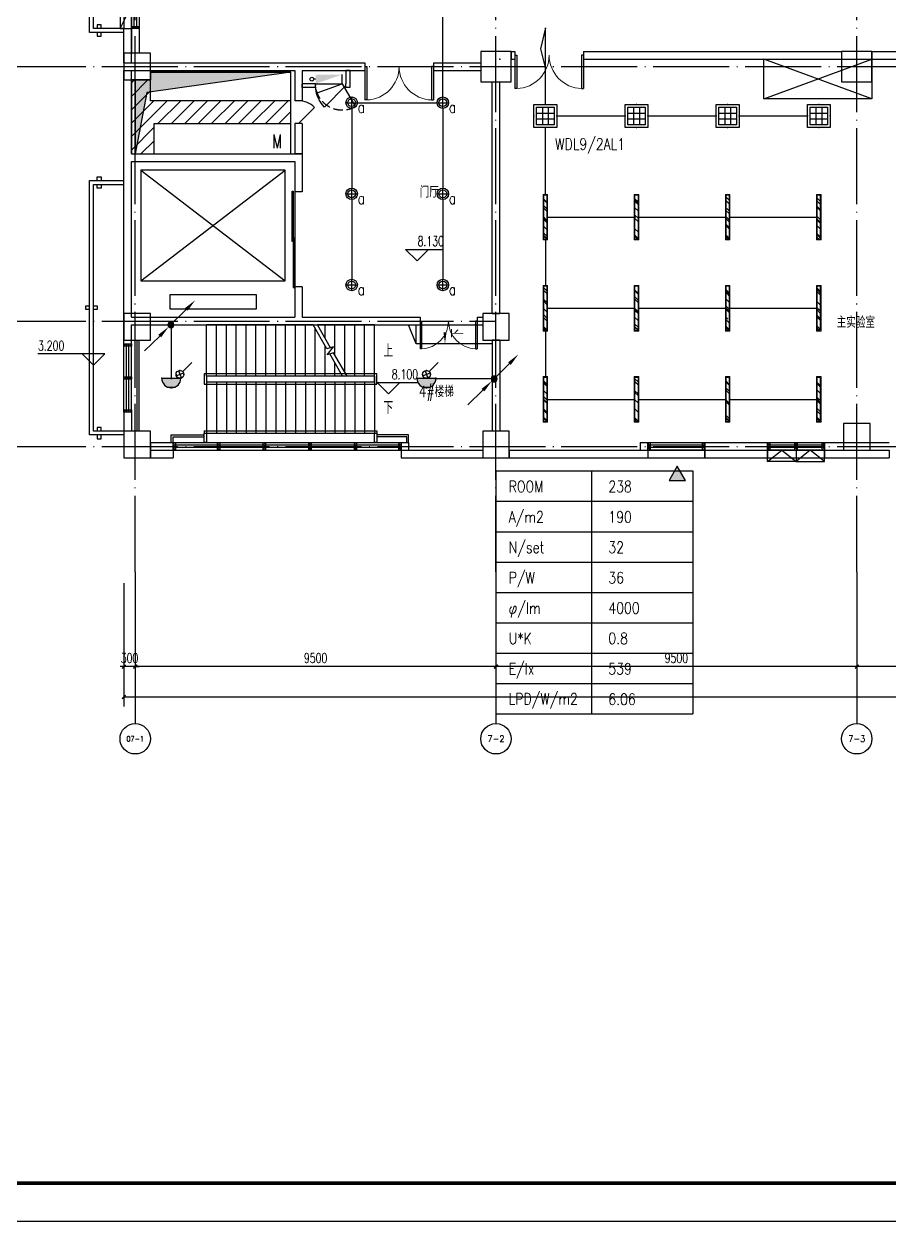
# Model space of a CAD drawing. Extents: x -621157 to 1764546, y -106808 to 741893.
# Drawn here: x 197070 to 219850, y 79601 to 111124 of the extents above; entities that cross this region are included whole.
import ezdxf
from ezdxf.enums import TextEntityAlignment as Align

# ---------------------------------------------------------------- set-up
doc = ezdxf.new("R2010")
doc.units = 0
doc.header["$LTSCALE"] = 1000
doc.header["$MEASUREMENT"] = 0
doc.linetypes.add('XREF-A-101-平面图_t3$0$DASH', pattern=[0.35, 0.25, -0.1])
doc.linetypes.add('XREF-A-101-平面图_t3$0$DOTE', pattern=[2.42, 2, -0.2, 0.02, -0.2])
for name, color, linetype in [('-TEXT', 50, 'Continuous'), ('0-底图', 7, 'Continuous'), ('A-吊顶图及精装修区域', 7, 'Continuous'), ('AXIS_TEXT', 7, 'Continuous'), ('EQUIP-照明', 3, 'Continuous'), ('I-LIGHT', 3, 'Continuous'), ('SIG_TEXT', 2, 'Continuous'), ('T-EQUP-JT', 7, 'Continuous'), ('TEL_TEXT', 7, 'Continuous'), ('WIRE-照明', 4, 'Continuous'), ('XREF-A-101-平面图_t3$0$A-COLUMN', 8, 'Continuous'), ('XREF-A-101-平面图_t3$0$A-CURTWALL', 8, 'Continuous'), ('XREF-A-101-平面图_t3$0$A-DIM_ELEV', 8, 'Continuous'), ('XREF-A-101-平面图_t3$0$A-DOTE', 8, 'Continuous'), ('XREF-A-101-平面图_t3$0$A-GROUND', 8, 'Continuous'), ('XREF-A-101-平面图_t3$0$A-LEAD-AROW', 8, 'Continuous'), ('XREF-A-101-平面图_t3$0$A-PUB_HATCH', 8, 'Continuous'), ('XREF-A-101-平面图_t3$0$A-RAIL', 8, 'Continuous'), ('XREF-A-101-平面图_t3$0$A-ROOF', 8, 'Continuous'), ('XREF-A-101-平面图_t3$0$A-ROOM-CH', 8, 'Continuous'), ('XREF-A-101-平面图_t3$0$A-SEE', 8, 'Continuous'), ('XREF-A-101-平面图_t3$0$A-STAIR', 8, 'Continuous'), ('XREF-A-101-平面图_t3$0$A-WALL', 8, 'Continuous'), ('XREF-A-101-平面图_t3$0$A-WALL-FILL', 8, 'Continuous'), ('XREF-A-101-平面图_t3$0$A-WINDOW', 8, 'Continuous'), ('XREF-A-101-平面图_t3$0$A-开启符号', 8, 'Continuous'), ('XREF-A-101-平面图_t3$0$AXIS', 8, 'Continuous'), ('XREF-A-101-平面图_t3$0$DIM_SYMB', 8, 'Continuous'), ('XREF-A-101-平面图_t3$0$HANDRAIL', 8, 'Continuous'), ('XREF-A-101-平面图_t3$0$I-WALL-GYPSUM', 8, 'Continuous'), ('XREF-A-101-平面图_t3$0$M-HOLE', 8, 'Continuous'), ('XREF-A-101-平面图_t3$0$P-EQUIPMENT', 8, 'Continuous'), ('XREF-A-101-平面图_t3$0$PUB_HATCH', 8, 'Continuous'), ('XREF-A-101-平面图_t3$0$PUB_TEXT', 8, 'Continuous'), ('XREF-A-101-平面图_t3$0$STAIR', 8, 'Continuous'), ('XREF-A-101-平面图_t3$0$水-尺寸', 8, 'Continuous'), ('设备容量', 6, 'Continuous')]:
    doc.layers.add(name, color=color, linetype=linetype)
doc.layers.add('灯具图例与顶面填充$0$I-C-light', color=3, linetype='Continuous', lineweight=13)
doc.styles.add('_TEL_DIM', font='SIMPLEX', dxfattribs={"width": 0.8, "height": 3.5, "bigfont": 'HZTXT'})
doc.styles.add('COMPLEX', font='COMPLEX')
doc.styles.add('DIM_FONT', font='ROMANS', dxfattribs={"width": 0.8, "bigfont": 'HZDXC'})
doc.styles.get("Standard").update_dxf_attribs({"font": 'romans.shx', "bigfont": 'HZDXC.SHX'})
doc.styles.add('XREF-A-101-平面图_t3$0$-HZDXCROMANS', font='ROMANS.shx', dxfattribs={"bigfont": 'HZDXC.shx'})
doc.styles.add('XREF-A-101-平面图_t3$0$_TCH_DIM', font='SIMPLEX', dxfattribs={"bigfont": 'GBCBIG'})
doc.styles.add('XREF-A-101-平面图_t3$0$A-AXIS-LABEL', font='COMPLEX', dxfattribs={"bigfont": 'GBCBIG'})
doc.styles.add('XREF-A-101-平面图_t3$0$A-DIM_T3', font='SIMPLEX', dxfattribs={"width": 0.705882, "bigfont": 'GBCBIG'})
doc.styles.add('XREF-A-101-平面图_t3$0$A-STANDARD', font='SIMPLEX', dxfattribs={"bigfont": 'GBCBIG'})
doc.styles.add('XREF-A-101-平面图_t3$0$hzdxcROMANS', font='ROMANS', dxfattribs={"width": 0.8, "bigfont": 'HZDXC'})
doc.styles.add('XZC', font='SIMPLEX.SHX', dxfattribs={"width": 0.7, "bigfont": 'hztxt.shx'})
doc.linetypes.add('LED_LINE', pattern='A,12.7,-5.08,["LED",XZC,S=2.54,R=0,X=-2.54,Y=-1.27],-6.35', length=24.13)
doc.dimstyles.get("Standard").update_dxf_attribs({"dimscale": 100, "dimtxt": 3.5, "dimasz": 1, "dimexe": 2.5, "dimexo": 3, "dimgap": 1.5, "dimtad": 1, "dimdec": 0, "dimzin": 0, "dimdsep": 46, "dimtxsty": 'Standard', "dimblk": 'ARCHTICK', "dimcen": 0.09, "dimadec": 0, "dimazin": 0, "dimtfac": 1, "dimtdec": 0, "dimtix": 1, "dimtmove": 2, "dimatfit": 3, "dimfxl": 0, "dimtolj": 1, "dimtzin": 0, "dimarcsym": 0})
doc.dimstyles.new('XREF-A-101-平面图_t3$0$A-DIM-100', dxfattribs={"dimscale": 100, "dimtxt": 2.55, "dimasz": 1, "dimexe": 2.5, "dimexo": 3, "dimgap": 1, "dimtad": 1, "dimdec": 0, "dimzin": 0, "dimdsep": 46, "dimtxsty": 'XREF-A-101-平面图_t3$0$A-DIM_T3', "dimblk": 'XREF-A-101-平面图_t3$0$_ArchTick', "dimcen": 0.09, "dimclrt": 7, "dimazin": 2, "dimtfac": 1, "dimtdec": 0, "dimtix": 1, "dimtmove": 2, "dimatfit": 3, "dimfxl": 0, "dimtolj": 1, "dimtzin": 0, "dimarcsym": 0})

# ---------------------------------------------------------------- blocks, each defined once
blk = doc.blocks.new('XREF-A-101-平面图_t3$0$_ArchTick')
at = {"color": 0, "linetype": 'ByBlock', "const_width": 0.4}
blk.add_lwpolyline([(-0.5, -0.5), (0.5, 0.5)], dxfattribs=at)
blk = doc.blocks.new('*D25448')
at = {"layer": 'Defpoints', "color": 0}
for p in [(19000, -3300), (28500, -3300), (19000, -5800)]:
    blk.add_point(p, dxfattribs=at)
at = {"layer": 'XREF-A-101-平面图_t3$0$AXIS', "color": 0, "lineweight": -2}
for p, q in [((19000, -3600), (19000, -6050)), ((28500, -3600), (28500, -6050)), ((28500, -5800), (19000, -5800))]:
    blk.add_line(p, q, dxfattribs=at)
at = {"layer": 'XREF-A-101-平面图_t3$0$AXIS', "color": 0, "linetype": 'ByBlock', "lineweight": -2, "xscale": 100, "yscale": 100, "zscale": 100, "rotation": 180}
blk.add_blockref('XREF-A-101-平面图_t3$0$_ArchTick', (19000, -5800), dxfattribs=at)
at = {"layer": 'XREF-A-101-平面图_t3$0$AXIS', "color": 0, "linetype": 'ByBlock', "lineweight": -2, "xscale": 100, "yscale": 100, "zscale": 100}
blk.add_blockref('XREF-A-101-平面图_t3$0$_ArchTick', (28500, -5800), dxfattribs=at)
at = {"layer": 'XREF-A-101-平面图_t3$0$AXIS', "color": 7, "insert": (23750, -5573), "char_height": 255, "attachment_point": 5, "style": 'XREF-A-101-平面图_t3$0$A-DIM_T3'}
blk.add_mtext('\\A1;9500', dxfattribs=at)
blk = doc.blocks.new('*D25449')
at = {"layer": 'Defpoints', "color": 0}
for p in [(9500, -3300), (19000, -3300), (9500, -5800)]:
    blk.add_point(p, dxfattribs=at)
at = {"layer": 'XREF-A-101-平面图_t3$0$AXIS', "color": 0, "lineweight": -2}
for p, q in [((9500, -3600), (9500, -6050)), ((19000, -3600), (19000, -6050)), ((19000, -5800), (9500, -5800))]:
    blk.add_line(p, q, dxfattribs=at)
at = {"layer": 'XREF-A-101-平面图_t3$0$AXIS', "color": 0, "linetype": 'ByBlock', "lineweight": -2, "xscale": 100, "yscale": 100, "zscale": 100, "rotation": 180}
blk.add_blockref('XREF-A-101-平面图_t3$0$_ArchTick', (9500, -5800), dxfattribs=at)
at = {"layer": 'XREF-A-101-平面图_t3$0$AXIS', "color": 0, "linetype": 'ByBlock', "lineweight": -2, "xscale": 100, "yscale": 100, "zscale": 100}
blk.add_blockref('XREF-A-101-平面图_t3$0$_ArchTick', (19000, -5800), dxfattribs=at)
at = {"layer": 'XREF-A-101-平面图_t3$0$AXIS', "color": 7, "insert": (14250, -5573), "char_height": 255, "attachment_point": 5, "style": 'XREF-A-101-平面图_t3$0$A-DIM_T3'}
blk.add_mtext('\\A1;9500', dxfattribs=at)
blk = doc.blocks.new('*D25450')
at = {"layer": 'Defpoints', "color": 0}
for p in [(0, -3300), (9500, -3300), (0, -5800)]:
    blk.add_point(p, dxfattribs=at)
at = {"layer": 'XREF-A-101-平面图_t3$0$AXIS', "color": 0, "lineweight": -2}
for p, q in [((0, -3600), (0, -6050)), ((9500, -3600), (9500, -6050)), ((9500, -5800), (0, -5800))]:
    blk.add_line(p, q, dxfattribs=at)
at = {"layer": 'XREF-A-101-平面图_t3$0$AXIS', "color": 0, "linetype": 'ByBlock', "lineweight": -2, "xscale": 100, "yscale": 100, "zscale": 100, "rotation": 180}
blk.add_blockref('XREF-A-101-平面图_t3$0$_ArchTick', (0, -5800), dxfattribs=at)
at = {"layer": 'XREF-A-101-平面图_t3$0$AXIS', "color": 0, "linetype": 'ByBlock', "lineweight": -2, "xscale": 100, "yscale": 100, "zscale": 100}
blk.add_blockref('XREF-A-101-平面图_t3$0$_ArchTick', (9500, -5800), dxfattribs=at)
at = {"layer": 'XREF-A-101-平面图_t3$0$AXIS', "color": 7, "insert": (4750, -5573), "char_height": 255, "attachment_point": 5, "style": 'XREF-A-101-平面图_t3$0$A-DIM_T3'}
blk.add_mtext('\\A1;9500', dxfattribs=at)
blk = doc.blocks.new('*D25451')
at = {"layer": 'Defpoints', "color": 0}
for p in [(-300, -3300), (0, -3300), (-300, -5800)]:
    blk.add_point(p, dxfattribs=at)
at = {"layer": 'XREF-A-101-平面图_t3$0$AXIS', "color": 0, "lineweight": -2}
for p, q in [((-300, -3600), (-300, -6050)), ((0, -3600), (0, -6050)), ((-300, -5800), (-400, -5800)), ((0, -5800), (-300, -5800)), ((0, -5800), (100, -5800))]:
    blk.add_line(p, q, dxfattribs=at)
at = {"layer": 'XREF-A-101-平面图_t3$0$AXIS', "color": 0, "linetype": 'ByBlock', "lineweight": -2, "xscale": 100, "yscale": 100, "zscale": 100}
blk.add_blockref('XREF-A-101-平面图_t3$0$_ArchTick', (-300, -5800), dxfattribs=at)
at = {"layer": 'XREF-A-101-平面图_t3$0$AXIS', "color": 0, "linetype": 'ByBlock', "lineweight": -2, "xscale": 100, "yscale": 100, "zscale": 100, "rotation": 180}
blk.add_blockref('XREF-A-101-平面图_t3$0$_ArchTick', (0, -5800), dxfattribs=at)
at = {"layer": 'XREF-A-101-平面图_t3$0$AXIS', "color": 7, "insert": (-150, -5573), "char_height": 255, "attachment_point": 5, "style": 'XREF-A-101-平面图_t3$0$A-DIM_T3'}
blk.add_mtext('\\A1;300', dxfattribs=at)
blk = doc.blocks.new('_AXISO')
blk.add_circle((0, 0), 0.5)
at = {"layer": 'AXIS_TEXT', "style": 'COMPLEX'}
blk.add_attdef('A', text='', height=0.56, dxfattribs=at).set_placement((-0.25, -0.28), (0.25, -0.28), align=Align.FIT)
blk = doc.blocks.new('*D25462')
at = {"layer": 'Defpoints', "color": 0}
for p in [(-300, -3300), (66800, -3300), (-300, -6600)]:
    blk.add_point(p, dxfattribs=at)
at = {"layer": 'XREF-A-101-平面图_t3$0$AXIS', "color": 0, "lineweight": -2}
for p, q in [((-300, -3600), (-300, -6850)), ((66800, -3600), (66800, -6850)), ((66800, -6600), (-300, -6600))]:
    blk.add_line(p, q, dxfattribs=at)
at = {"layer": 'XREF-A-101-平面图_t3$0$AXIS', "color": 0, "linetype": 'ByBlock', "lineweight": -2, "xscale": 100, "yscale": 100, "zscale": 100, "rotation": 180}
blk.add_blockref('XREF-A-101-平面图_t3$0$_ArchTick', (-300, -6600), dxfattribs=at)
at = {"layer": 'XREF-A-101-平面图_t3$0$AXIS', "color": 0, "linetype": 'ByBlock', "lineweight": -2, "xscale": 100, "yscale": 100, "zscale": 100}
blk.add_blockref('XREF-A-101-平面图_t3$0$_ArchTick', (66800, -6600), dxfattribs=at)
at = {"layer": 'XREF-A-101-平面图_t3$0$AXIS', "color": 7, "insert": (33250, -6373), "char_height": 255, "attachment_point": 5, "style": 'XREF-A-101-平面图_t3$0$A-DIM_T3'}
blk.add_mtext('\\A1;67100', dxfattribs=at)
blk = doc.blocks.new('XREF-A-101-平面图_t3$0$G$C869EB286')
at = {"layer": 'XREF-A-101-平面图_t3$0$A-WINDOW'}
h = blk.add_hatch(dxfattribs=at)
h.set_pattern_fill('ANSI31', color=256, scale=25)
h.set_pattern_definition([(45, (-143.957, -89940), (-28.0633, 28.0633), [])])
h.paths.add_polyline_path([(0, 60), (200, 60), (200, 0), (0, 0)])
blk.add_lwpolyline([(0, 60), (200, 60), (200, 0), (0, 0)], close=True, dxfattribs=at)
blk = doc.blocks.new('XREF-A-101-平面图_t3$0$柱网2F')
at = {"layer": 'XREF-A-101-平面图_t3$0$A-COLUMN'}
for points in [[(9100, -30400), (9900, -30400), (9900, -29600), (9100, -29600)], [(18600, -30400), (19400, -30400), (19400, -29600), (18600, -29600)], [(-300, -30350), (400, -30350), (400, -29650), (-300, -29650)], [(-300, -36500), (-300, -37200), (400, -37200), (400, -36500)], [(9150, -36500), (9150, -37200), (9850, -37200), (9850, -36500)], [(18650, -39400), (18650, -40100), (19350, -40100), (19350, -39400)], [(-300, -39600), (-300, -40300), (400, -40300), (400, -39600)], [(9150, -39600), (9150, -40300), (9850, -40300), (9850, -39600)]]:
    blk.add_lwpolyline(points, close=True, dxfattribs=at)
blk = doc.blocks.new('XREF-A-101-平面图_t3$0$G$CAAB9FF39')
at = {"layer": 'XREF-A-101-平面图_t3$0$DIM_SYMB'}
for points in [[(6430, 1025, 0, 0, 0), (890, 1025, 0, 0, 0), (890, 2525, 0, 0, 0), (4700, 2525, 80, 0, 0), (5000, 2525, 0, 0, 0)], [(6430, 2525, 0, 0, 0), (5560, 2525, 80, 0, 0), (5260, 2525, 0, 0, 0)]]:
    blk.add_lwpolyline(points, format="xyseb", dxfattribs=at)
at = {"layer": 'XREF-A-101-平面图_t3$0$HANDRAIL'}
for p, q in [((1820, 410), (6360, 410)), ((1820, 410), (1820, 350)), ((1820, 350), (6360, 350)), ((6360, 410), (6360, 350))]:
    blk.add_line(p, q, dxfattribs=at)
for points in [[(1820, 350), (1880, 350), (1880, 100), (1820, 100)], [(6300, 350), (6360, 350), (6360, 100), (6300, 100)]]:
    blk.add_lwpolyline(points, close=True, dxfattribs=at)
at = {"layer": 'XREF-A-101-平面图_t3$0$STAIR'}
for p, q in [((4683, 3200), (1880, 3200)), ((1880, 1850), (1880, 3200)), ((2140, 1850), (2140, 3200)), ((2400, 1850), (2400, 3200)), ((2660, 1850), (2660, 3200)), ((2920, 1850), (2920, 3200)), ((3180, 1850), (3180, 3200)), ((3440, 1850), (3440, 3200)), ((3700, 1850), (3700, 3200)), ((3960, 1850), (3960, 3200)), ((4220, 1850), (4220, 3200)), ((4480, 1850), (4480, 3200)), ((5045, 2572), (4683, 3200)), ((6300, 3200), (4798, 3200)), ((5145, 2599), (4798, 3200)), ((5000, 2850), (5000, 3200)), ((5260, 2400), (5260, 3200)), ((5520, 1950), (5520, 3200)), ((5780, 1850), (5780, 3200)), ((6040, 1850), (6040, 3200)), ((6300, 1850), (6300, 3200)), ((4740, 1850), (4740, 3100)), ((5000, 1850), (5000, 2650)), ((5225, 2620), (5045, 2572)), ((5053, 2414), (5225, 2620)), ((5225, 2461), (5053, 2414)), ((5462, 1850), (5125, 2434)), ((5577, 1850), (5225, 2461)), ((6360, 1910), (1820, 1910)), ((1820, 1910), (1820, 1640)), ((5260, 1850), (5260, 2200)), ((6360, 1640), (6360, 1910)), ((1820, 1640), (6360, 1640)), ((5462, 1850), (1880, 1850)), ((6300, 1850), (1880, 1850)), ((1880, 1850), (1880, 1700)), ((1880, 1700), (6300, 1700)), ((1880, 1700), (1880, 350)), ((1880, 1700), (6300, 1700)), ((2140, 1700), (2140, 350)), ((2400, 1700), (2400, 350)), ((2660, 1700), (2660, 350)), ((2920, 1700), (2920, 350)), ((3180, 1700), (3180, 350)), ((3440, 1700), (3440, 350)), ((3700, 1700), (3700, 350)), ((3960, 1700), (3960, 350)), ((4220, 1700), (4220, 350)), ((4480, 1700), (4480, 350)), ((4740, 1700), (4740, 350)), ((5000, 1700), (5000, 350)), ((5260, 1700), (5260, 350)), ((5520, 1700), (5520, 350)), ((6300, 1850), (5577, 1850)), ((5780, 1700), (5780, 350)), ((6040, 1700), (6040, 350)), ((6300, 1850), (6300, 1700)), ((6300, 1700), (6300, 1850)), ((6300, 1700), (6300, 350)), ((1880, 350), (6300, 350))]:
    blk.add_line(p, q, dxfattribs=at)
at = {"layer": 'XREF-A-101-平面图_t3$0$PUB_TEXT', "style": 'XREF-A-101-平面图_t3$0$_TCH_DIM'}
for s, p in [('上', (6535, 2350)), ('下', (6535, 850))]:
    blk.add_text(s, height=338, dxfattribs=at).set_placement(p)
blk = doc.blocks.new('XREF-A-101-平面图_t3$0$ROOM')
at = {"layer": 'XREF-A-101-平面图_t3$0$A-ROOM-CH', "style": 'XREF-A-101-平面图_t3$0$-HZDXCROMANS', "width": 0.6}
for tag, p in [('中文房间名称', (0, -1000)), ('英文房间名称', (0, -1500))]:
    blk.add_attdef(tag, text='', height=300, dxfattribs=at).set_placement(p, align=Align.CENTER)
blk = doc.blocks.new('_ArchTick')
at = {"color": 0, "linetype": 'ByBlock', "const_width": 0.4}
blk.add_lwpolyline([(-0.5, -0.5), (0.5, 0.5)], dxfattribs=at)
blk = doc.blocks.new('*D25423')
at = {"layer": 'Defpoints', "color": 0}
blk.add_point((0, 0), dxfattribs=at)
blk.add_point((0, 0), dxfattribs=at)
blk.add_point((0, 0), dxfattribs=at)
blk.add_point((0, 0), dxfattribs=at)
at = {"layer": 'XREF-A-101-平面图_t3$0$水-尺寸', "color": 0, "linetype": 'ByBlock', "lineweight": -2}
blk.add_line((0, 300), (0, 250), dxfattribs=at)
blk.add_line((0, 300), (0, 250), dxfattribs=at)
blk.add_arc((0, 0), 0, 180, 180, dxfattribs=at)
at = {"layer": 'XREF-A-101-平面图_t3$0$水-尺寸', "color": 0, "linetype": 'ByBlock', "lineweight": -2, "xscale": 100, "yscale": 100, "zscale": 100}
for rotation in [90, 90.00000000000001]:
    blk.add_blockref('_ArchTick', (0, 0), dxfattribs=dict(at, rotation=rotation))
at = {"layer": 'XREF-A-101-平面图_t3$0$水-尺寸', "color": 0, "insert": (0, 0), "char_height": 350, "attachment_point": 5}
blk.add_mtext('\\A1;0%%d', dxfattribs=at)
blk = doc.blocks.new('XREF-A-101-平面图_t3$0$bz1')
at = {"layer": 'XREF-A-101-平面图_t3$0$PUB_HATCH'}
h = blk.add_hatch(color=1, dxfattribs=at)
h.dxf.hatch_style = 1
h.paths.add_polyline_path([(4866032, -641203), (4865818, -641573), (4866245, -641573)])
at = {"layer": 'XREF-A-101-平面图_t3$0$PUB_TEXT', "color": 1}
blk.add_lwpolyline([(4866032, -641203), (4865818, -641573), (4866245, -641573)], close=True, dxfattribs=at)
blk = doc.blocks.new('XREF-A-101-平面图_t3$0$G$C34B60025')
blk.add_blockref('XREF-A-101-平面图_t3$0$bz1', (-4851859, 600778))
blk = doc.blocks.new('XREF-A-101-平面图_t3$0$G$CBCE2A1B7')
at = {"layer": 'XREF-A-101-平面图_t3$0$A-SEE'}
blk.add_lwpolyline([(16550, 110200), (19400, 110200), (19400, 109150), (16550, 109150)], close=True, dxfattribs=at)
for points in [[(16550, 109150), (19400, 110200)], [(19400, 109150), (16550, 110200)]]:
    blk.add_lwpolyline(points, dxfattribs=at)
blk = doc.blocks.new('XREF-A-101-平面图_t3$0$DOOR2DLIB$SYSLIB$00000108')
at = {"color": 0}
for p, q in [((-0.5, 0), (-0.5, 0.4875)), ((-0.475, 0.4875), (-0.5, 0.4875)), ((-0.475, 0), (-0.475, 0.4875)), ((0.475, 0), (0.475, 0.4875)), ((0.475, 0.4875), (0.5, 0.4875)), ((0.5, 0), (0.5, 0.4875)), ((-0.5, 0), (-0.475, 0)), ((0.5, 0), (0.475, 0))]:
    blk.add_line(p, q, dxfattribs=at)
at = {"color": 0, "lineweight": 13}
for centre, start, end in [((-0.4875, 0), 0, 88.53072), ((0.4875, 0), 91.46928, 180)]:
    blk.add_arc(centre, 0.4875, start, end, dxfattribs=at)
blk = doc.blocks.new('XREF-A-101-平面图_t3$0$WINDOW2DLIB$SYSLIB$00000001')
at = {"color": 0}
for points in [[(-0.5, 0.5), (-0.5, -0.5)], [(-0.5, 0.5), (0.5, 0.5)], [(0.5, -0.5), (0.5, 0.5)], [(0.5, 0.1667), (-0.5, 0.1667)], [(0.5, -0.1667), (-0.5, -0.1667)], [(-0.5, -0.5), (0.5, -0.5)]]:
    blk.add_lwpolyline(points, dxfattribs=at)
blk = doc.blocks.new('*U25216')
at = {"color": 0}
blk.add_line((-1250, 100), (1250, 100), dxfattribs=at)
for points in [[(59, 170), (-1270, 170), (-1270, 140), (59, 140)], [(1270, 110), (-32, 110), (-32, 140), (1270, 140)]]:
    blk.add_lwpolyline(points, close=True, dxfattribs=at)
blk = doc.blocks.new('*U25215')
at = {"color": 0, "xscale": 0.0004, "yscale": 0.0004, "zscale": 0.0004}
blk.add_blockref('*U25216', (0, 0), dxfattribs=at)
blk = doc.blocks.new('XREF-A-101-平面图_t3$0$DOOR2DLIB$SYSLIB$00000101')
at = {"color": 0}
blk.add_line((0.5, 0), (-0.207, 0.707), dxfattribs=at)
blk.add_arc((0.5, 0), 1, 135, 180, dxfattribs=at)
blk = doc.blocks.new('A0-Verital')
blk.add_lwpolyline([(118900, 84100), (0, 84100), (0, 0), (118900, 0)], close=True)
at = {"const_width": 100}
blk.add_lwpolyline([(2500, 83100), (117900, 83100), (117900, 1000), (2500, 1000)], close=True, dxfattribs=at)
blk = doc.blocks.new('筒灯')
at = {"color": 8}
for p, q in [((150, 0), (-150, 0)), ((0, 150), (0, -150))]:
    blk.add_line(p, q, dxfattribs=at)
blk.add_circle((0, 0), 150)
blk.add_circle((0, 0), 102, dxfattribs=at)
blk = doc.blocks.new('$equip$00001168')
blk.add_line((-0.5, 0), (0.5, 0))
blk.add_arc((0, 0), 0.5, 180, 0)
for p in [(-0.5, 0), (0, 0), (0.5, 0), (0, -0.5)]:
    blk.add_point(p)
for points in [[(0.433, -0.25), (-0.433, -0.25), (0.5, 0), (-0.5, 0)], [(0.25, -0.433), (-0.25, -0.433), (0.433, -0.25), (-0.433, -0.25)], [(0, -0.5), (0, -0.5), (0.25, -0.433), (-0.25, -0.433)]]:
    blk.add_solid(points)
at = {"flags": 9}
blk.add_attdef('A', (0, 0), '', height=0.00002, dxfattribs=at)
blk = doc.blocks.new('$equip$00001216')
for p, q in [((0.147, 0.356), (0.625, 0.833)), ((-0.194, 0.132), (0.194, 0.285)), ((-0.076, 0.402), (0.076, 0.014))]:
    blk.add_line(p, q)
blk.add_circle((0, 0.208), 0.208)
for p in [(-0.208, 0.208), (0, 0.417), (0, 0), (0.208, 0.208)]:
    blk.add_point(p)
at = {"flags": 9}
blk.add_attdef('A', (0, 0), '', height=0.00002, dxfattribs=at)
blk = doc.blocks.new('*X14702')
at = {"color": 0, "linetype": 'Continuous'}
for p, q in [((192.59, 446.72), (193.93, 448.06)), ((192.65, 447.21), (193.44, 448)), ((192.67, 446.38), (194.27, 447.98)), ((192.81, 446.1), (194.55, 447.84)), ((193.01, 445.87), (194.78, 447.64)), ((193.27, 445.7), (194.95, 447.39)), ((193.58, 445.59), (195.06, 447.07)), ((193.98, 445.57), (195.08, 446.67))]:
    blk.add_line(p, q, dxfattribs=at)
blk = doc.blocks.new('HC001445')
at = {"color": 4, "linetype": 'Continuous'}
for p, q in [((0.13, 0.06), (3.24, 3.23)), ((-5.47, -5.53), (-2.36, -2.36))]:
    blk.add_line(p, q, dxfattribs=at)
for points in [[(3.24, 3.23, 0.8, 0, 0), (5.19, 5.12, 0, 0, 0)], [(-2.36, -2.36, 0.8, 0, 0), (-0.41, -0.47, 0, 0, 0)]]:
    blk.add_lwpolyline(points, format="xyseb", dxfattribs=at)
blk.add_circle((0, 0), 0.625, dxfattribs=at)
at = {"color": 4, "linetype": 'Continuous', "xscale": 0.5, "yscale": 0.5, "zscale": 0.5}
blk.add_blockref('*X14702', (-96.92, -223.41), dxfattribs=at)
blk = doc.blocks.new('灯具图例与顶面填充$0$顶面图例$0$16-吊线灯-011')
at = {"color": 8}
blk.add_wipeout([(0, 35), (0, -25), (600, -25), (600, 35)], dxfattribs=at)
at = {"linetype": 'ByBlock'}
h = blk.add_hatch(dxfattribs=at)
h.set_pattern_fill('AR-RROOF', color=250, scale=5, angle=45)
h.set_pattern_definition([(45, (-809054.52, -461832.93), (107.763073, 287.368196), [1905, -254, 635, -127]), (45, (-808979.98, -461668.59), (-209.239968, 29.634845), [381, -41.91, 762, -95.25]), (45, (-809085.95, -461711.69), (406.805602, 527.141034), [1016, -177.8, 508, -127])])
h.paths.add_polyline_path([(10, 25), (590, 25), (590, -15), (10, -15)])
at = {"color": 0, "linetype": 'ByBlock'}
for points in [[(0, 35), (600, 35), (600, -25), (0, -25)], [(10, 25), (590, 25), (590, -15), (10, -15)]]:
    blk.add_lwpolyline(points, close=True, dxfattribs=at)
blk = doc.blocks.new('$equip$00001153')
for p, q in [((-0.5, 0.5), (0.5, 0.5)), ((-0.5, -0.5), (-0.5, 0.5)), ((-0.385, 0.385), (0.385, 0.385)), ((-0.385, -0.385), (-0.385, 0.385)), ((-0.385, 0.128), (0.385, 0.128)), ((-0.129, 0.385), (-0.129, -0.385)), ((0.128, 0.385), (0.128, -0.385)), ((0.385, 0.385), (0.385, -0.385)), ((0.5, 0.5), (0.5, -0.5)), ((0.5, -0.5), (-0.5, -0.5)), ((-0.385, -0.129), (0.385, -0.129)), ((0.385, -0.385), (-0.385, -0.385))]:
    blk.add_line(p, q)
for p in [(-0.5, 0), (0, 0.5), (0.5, 0), (0, -0.5)]:
    blk.add_point(p)
at = {"layer": 'TEL_TEXT', "style": '_TEL_DIM', "flags": 1}
blk.add_attdef('A', text='', height=0.00002, dxfattribs=at).set_placement((0, 0), align=Align.MIDDLE_CENTER)
blk = doc.blocks.new('G$CDFA8365F')
at = {"layer": 'EQUIP-照明', "xscale": 600.000000002794, "yscale": 600.0000000027358, "zscale": 600.0000000027285}
for p in [(-55700, -31300), (-53300, -31300), (-50900, -31300), (-48500, -31300)]:
    blk.add_blockref('$equip$00001153', p, dxfattribs=at)
at = {"layer": '灯具图例与顶面填充$0$I-C-light', "xscale": 2, "yscale": 2, "zscale": 2, "rotation": 90}
for p in [(-55690, -34564), (-53290, -34564), (-50890, -34564), (-48490, -34564), (-55690, -36964), (-53290, -36964), (-50890, -36964), (-48490, -36964), (-55690, -39364), (-53290, -39364), (-50890, -39364), (-48490, -39364)]:
    blk.add_blockref('灯具图例与顶面填充$0$顶面图例$0$16-吊线灯-011', p, dxfattribs=at)
blk = doc.blocks.new('XREF-A-101-平面图_t3$0$轴网(2)')
at = {"layer": 'XREF-A-101-平面图_t3$0$A-DOTE', "linetype": 'XREF-A-101-平面图_t3$0$DOTE'}
for p, q in [((0, -3300), (0, 43300)), ((9500, -3300), (9500, 43300)), ((19000, -3300), (19000, 43300)), ((-3300, 10000), (69800, 10000)), ((-3300, 3300), (9500, 3300)), ((-3300, 0), (69800, 0))]:
    blk.add_line(p, q, dxfattribs=at)
at = {"layer": 'XREF-A-101-平面图_t3$0$AXIS'}
for p, q in [((0, -3300), (0, -7300)), ((9500, -3300), (9500, -7300)), ((19000, -3300), (19000, -7300))]:
    blk.add_line(p, q, dxfattribs=at)
ref = blk.add_blockref('_AXISO', (0, -7700), dxfattribs=dict(at, xscale=800, yscale=800, zscale=800))
ref.add_attrib('A', '07-1', dxfattribs={"color": 7, "height": 136.14, "style": 'XREF-A-101-平面图_t3$0$A-AXIS-LABEL', "width": 0.946667}).set_placement((-230.1, -7768.1), (230.1, -7768.1), align=Align.FIT)
ref = blk.add_blockref('_AXISO', (9500, -7700), dxfattribs=dict(at, xscale=800, yscale=800, zscale=800))
ref.add_attrib('A', '7-2', dxfattribs={"color": 7, "height": 168.54, "style": 'XREF-A-101-平面图_t3$0$A-AXIS-LABEL', "width": 0.933333}).set_placement((9275.3, -7784.3), (9724.7, -7784.3), align=Align.FIT)
ref = blk.add_blockref('_AXISO', (19000, -7700), dxfattribs=dict(at, xscale=800, yscale=800, zscale=800))
ref.add_attrib('A', '7-3', dxfattribs={"color": 7, "height": 168.54, "style": 'XREF-A-101-平面图_t3$0$A-AXIS-LABEL', "width": 0.933333}).set_placement((18775.3, -7784.3), (19224.7, -7784.3), align=Align.FIT)
for p1, p2, distance, picture, middle in [((0, -3300), (-300, -3300), 2500, '*D25451', (-150, -5572.5)), ((66800, -3300), (-300, -3300), 3300, '*D25462', (33250, -6372.5)), ((9500, -3300), (0, -3300), 2500, '*D25450', (4750, -5572.5)), ((19000, -3300), (9500, -3300), 2500, '*D25449', (14250, -5572.5)), ((28500, -3300), (19000, -3300), 2500, '*D25448', (23750, -5572.5))]:
    dim = blk.add_aligned_dim(p1=p1, p2=p2, distance=distance, dimstyle='XREF-A-101-平面图_t3$0$A-DIM-100', dxfattribs=at)
    dim.commit()
    dim.dimension.update_dxf_attribs({"geometry": picture, "text_midpoint": middle})
blk = doc.blocks.new('XREF-A-101-平面图_t3$0$单出口消火栓新')
for p, q in [((-240, 700), (-846.2, 1050)), ((-479.4, 42.2), (-240, 700)), ((-240, 0), (-240, 700)), ((-240, 700), (0, 700))]:
    blk.add_line(p, q)
at = {"color": 0, "linetype": 'XREF-A-101-平面图_t3$0$DASH'}
blk.add_arc((-240, 700), 700, 150, 270, dxfattribs=at)
blk.add_solid([(-240, 0), (0, 0), (0, 700)])
at = {"layer": 'XREF-A-101-平面图_t3$0$水-尺寸', "linetype": 'ByBlock'}
dim = blk.add_angular_dim_3p(base=(0, 0), center=(0, 0), p1=(0, 0), p2=(0, 0), dimstyle='Standard', dxfattribs=at)
dim.commit()
dim.dimension.update_dxf_attribs({"geometry": '*D25423', "text_midpoint": (0, 0)})
blk = doc.blocks.new('*U25256')
at = {"layer": 'XREF-A-101-平面图_t3$0$P-EQUIPMENT', "color": 10}
blk.add_line((0, 120), (50, 120), dxfattribs=at)
at = {"layer": 'XREF-A-101-平面图_t3$0$P-EQUIPMENT'}
blk.add_circle((100, 120), 50, dxfattribs=at)
at = {"layer": 'XREF-A-101-平面图_t3$0$P-EQUIPMENT', "xscale": -1, "rotation": 90}
blk.add_blockref('XREF-A-101-平面图_t3$0$单出口消火栓新', (0, 0), dxfattribs=at)
blk = doc.blocks.new('XREF-A-101-平面图_t3$0$G$C156FCA62')
at = {"layer": 'XREF-A-101-平面图_t3$0$P-EQUIPMENT', "rotation": 180}
blk.add_blockref('*U25256', (4750, 109790), dxfattribs=at)
blk = doc.blocks.new('*U25374')
at = {"layer": 'XREF-A-101-平面图_t3$0$P-EQUIPMENT', "color": 10}
blk.add_line((0, 120), (50, 120), dxfattribs=at)
at = {"layer": 'XREF-A-101-平面图_t3$0$P-EQUIPMENT'}
blk.add_circle((100, 120), 50, dxfattribs=at)
at = {"layer": 'XREF-A-101-平面图_t3$0$P-EQUIPMENT', "xscale": -1, "rotation": 90}
blk.add_blockref('XREF-A-101-平面图_t3$0$单出口消火栓新', (0, 0), dxfattribs=at)
blk = doc.blocks.new('XREF-A-101-平面图_t3$0$G$C646F86AA')
at = {"layer": 'XREF-A-101-平面图_t3$0$P-EQUIPMENT', "rotation": 180}
blk.add_blockref('*U25374', (4750, 109790), dxfattribs=at)
blk = doc.blocks.new('XREF-A-101-平面图_t3')
at = {"layer": 'XREF-A-101-平面图_t3$0$A-PUB_HATCH'}
h = blk.add_hatch(color=256, dxfattribs=at)
h.dxf.hatch_style = 1
h.paths.add_polyline_path([(204100, 109850), (200303, 109314), (200000, 107700), (200000, 109650), (200400, 109650), (200400, 109850)])
at = {"layer": 'XREF-A-101-平面图_t3$0$A-SEE', "transparency": 33554559}
h = blk.add_hatch(dxfattribs=at)
h.set_pattern_fill('普通砖', color=256, scale=100)
h.set_pattern_definition([(45, (0, 179.5), (-176.77677, 176.77677), [])])
h.paths.add_polyline_path([(199900, 109650), (199900, 107700), (200500, 107700), (200500, 108500), (204100, 108500), (204100, 109100), (200400, 109100), (200400, 109650)])
at = {"layer": 'XREF-A-101-平面图_t3$0$A-CURTWALL'}
for p, q in [((199900, 120600), (199900, 111000)), ((199967, 120600), (199967, 111000)), ((200033, 120600), (200033, 111000)), ((200100, 120600), (200100, 111000)), ((200100, 111000), (199900, 111000)), ((199700, 100900), (199700, 102700)), ((199767, 100900), (199767, 102700)), ((199833, 100900), (199833, 102700)), ((199900, 100900), (199900, 102700))]:
    blk.add_line(p, q, dxfattribs=at)
at = {"layer": 'XREF-A-101-平面图_t3$0$A-DIM_ELEV'}
for p, q in [((207421, 104886), (207121, 105186)), ((207121, 105186), (208112, 105186)), ((207421, 104886), (207721, 105186)), ((199200, 102435), (197440, 102435)), ((198900, 102135), (198600, 102435)), ((198900, 102135), (199200, 102435)), ((206670, 101380), (206370, 101680)), ((206370, 101680), (207430, 101680)), ((206670, 101380), (206970, 101680))]:
    blk.add_line(p, q, dxfattribs=at)
at = {"layer": 'XREF-A-101-平面图_t3$0$A-GROUND'}
for points in [[(207400, 102700), (207194, 103200)], [(209400, 102700), (207400, 102700), (207400, 103200)]]:
    blk.add_lwpolyline(points, dxfattribs=at)
at = {"layer": 'XREF-A-101-平面图_t3$0$A-LEAD-AROW'}
blk.add_lwpolyline([(208157, 103200, 0, 0, 0), (208157, 102700, 0, 80, 0), (208157, 103000, 0, 0, 0)], format="xyseb", dxfattribs=at)
at = {"layer": 'XREF-A-101-平面图_t3$0$A-RAIL'}
for points in [[(200050, 100400), (200050, 102800)], [(200100, 100400), (200100, 102800)], [(200950, 100100), (200950, 100300), (201820, 100300)], [(201000, 100100), (201000, 100250), (201820, 100250)], [(207200, 100100), (207200, 100300), (206360, 100300)], [(207150, 100100), (207150, 100250), (206360, 100250)]]:
    blk.add_lwpolyline(points, dxfattribs=at)
at = {"layer": 'XREF-A-101-平面图_t3$0$A-ROOF'}
for points in [[(199700, 110900), (198800, 110900), (198800, 119100), (199700, 119100)], [(199700, 111000), (198900, 111000), (198900, 119000), (199700, 119000)], [(199100, 111000), (199100, 111100), (199000, 111100), (199000, 111000)], [(199000, 110900), (199000, 110800), (199100, 110800), (199100, 110900)], [(199700, 100300), (198800, 100300), (198800, 107000), (199700, 107000)], [(199700, 100400), (198900, 100400), (198900, 106900), (199700, 106900)], [(199000, 107000), (199000, 107100), (199100, 107100), (199100, 107000)], [(199100, 106900), (199100, 106800), (199000, 106800), (199000, 106900)], [(198800, 103600), (198700, 103600), (198700, 103700), (198800, 103700)], [(198900, 103700), (199000, 103700), (199000, 103600), (198900, 103600)], [(199100, 100400), (199100, 100500), (199000, 100500), (199000, 100400)], [(199000, 100300), (199000, 100200), (199100, 100200), (199100, 100300)]]:
    blk.add_lwpolyline(points, dxfattribs=at)
at = {"layer": 'XREF-A-101-平面图_t3$0$A-SEE'}
blk.add_lwpolyline([(238100, 140100), (238100, 140300), (199700, 140300), (199700, 111000)], dxfattribs=at)
at = {"layer": 'XREF-A-101-平面图_t3$0$A-SEE', "transparency": 33554559}
blk.add_lwpolyline([(199900, 109650), (199900, 107700), (200500, 107700), (200500, 108500), (204100, 108500), (204100, 109100), (200400, 109100), (200400, 109650), (199900, 109650)], dxfattribs=at)
at = {"layer": 'XREF-A-101-平面图_t3$0$A-SEE'}
for points in [[(213500, 99700), (215000, 99700), (215000, 99900), (213500, 99900)], [(216650, 99700), (218150, 99700), (218150, 99900), (216650, 99900)]]:
    blk.add_lwpolyline(points, close=True, dxfattribs=at)
at = {"layer": 'XREF-A-101-平面图_t3$0$A-STAIR'}
for p, q in [((200150, 107275), (203950, 104355)), ((200150, 104355), (203950, 107275))]:
    blk.add_line(p, q, dxfattribs=at)
for points in [[(200150, 107275), (200150, 104355), (203950, 104355), (203950, 107275)], [(200910, 103990), (200910, 103625), (203190, 103625), (203190, 103990)]]:
    blk.add_lwpolyline(points, close=True, dxfattribs=at)
at = {"layer": 'XREF-A-101-平面图_t3$0$A-WALL'}
for p, q in [((209900, 110400), (210000, 110400)), ((209900, 110400), (209900, 110200)), ((211800, 110400), (218600, 110400)), ((218600, 110400), (218600, 110200)), ((219400, 110400), (226300, 110400)), ((219400, 110400), (219400, 110200)), ((199700, 110100), (204300, 110100)), ((199700, 110100), (199700, 109900)), ((204300, 110100), (206050, 110100)), ((207850, 110100), (209100, 110100)), ((209100, 110100), (209100, 109900)), ((209900, 110200), (210000, 110200)), ((211800, 110200), (218600, 110200)), ((219400, 110200), (226300, 110200)), ((199700, 109900), (204200, 109900)), ((204200, 109900), (204200, 109100)), ((204400, 109900), (206050, 109900)), ((204400, 109900), (204400, 109100)), ((207850, 109900), (209100, 109900)), ((209400, 103500), (209400, 109600)), ((209400, 109600), (209600, 109600)), ((209600, 103500), (209600, 109600)), ((204200, 108500), (204200, 107700)), ((204400, 108500), (204400, 107700)), ((204400, 107700), (204200, 107700)), ((209400, 103500), (209600, 103500))]:
    blk.add_line(p, q, dxfattribs=at)
for points in [[(210000, 110400), (210000, 110200)], [(211800, 110400), (211800, 110200)], [(206050, 110100), (206050, 109900)], [(207850, 110100), (207850, 109900)], [(204400, 109100), (204200, 109100)], [(204400, 108500), (204200, 108500)]]:
    blk.add_lwpolyline(points, dxfattribs=at)
at = {"layer": 'XREF-A-101-平面图_t3$0$A-WALL-FILL', "color": 171}
for p, q in [((199700, 110100), (199700, 111000)), ((199700, 111000), (199900, 111000)), ((199900, 111000), (199900, 110350)), ((200100, 111000), (199900, 111000)), ((199900, 110100), (199900, 111000)), ((200100, 111000), (200100, 110350)), ((200100, 110350), (199900, 110350)), ((199700, 107600), (199700, 109900)), ((199900, 107700), (199900, 109900)), ((199700, 103300), (199700, 107600)), ((199900, 107700), (204400, 107700)), ((199900, 107500), (204200, 107500)), ((199900, 103400), (199900, 107500)), ((204200, 107500), (204200, 106700)), ((204400, 107700), (204400, 106700)), ((204200, 104200), (204200, 103400)), ((204400, 104200), (204400, 103400)), ((199900, 103400), (204200, 103400)), ((204400, 103400), (207500, 103400)), ((209000, 103400), (209150, 103400)), ((209150, 103400), (209150, 103200)), ((199700, 102700), (199700, 103300)), ((199900, 102700), (199900, 103200)), ((199900, 103200), (204300, 103200)), ((204300, 103200), (207500, 103200)), ((209000, 103200), (209150, 103200)), ((209400, 102800), (209400, 100400)), ((209600, 102800), (209400, 102800)), ((209600, 102800), (209600, 100400)), ((199700, 102700), (199900, 102700)), ((199700, 100900), (199700, 100400)), ((199900, 100900), (199700, 100900)), ((199900, 100900), (199900, 100400)), ((199900, 100400), (199700, 100400)), ((209600, 100400), (209400, 100400)), ((200400, 100100), (201000, 100100)), ((200400, 100100), (200400, 99900)), ((207000, 100100), (207200, 100100)), ((207200, 100100), (207200, 99900)), ((213300, 100100), (213500, 100100)), ((213300, 100100), (213300, 99900)), ((215000, 100100), (216650, 100100)), ((218150, 100100), (219850, 100100)), ((200400, 99900), (201000, 99900)), ((200400, 99900), (201000, 99900)), ((200400, 99900), (200400, 99700)), ((200400, 99700), (201000, 99700)), ((201000, 99900), (201000, 99700)), ((207000, 99900), (207200, 99900)), ((207000, 99900), (209150, 99900)), ((207000, 99900), (207000, 99700)), ((207000, 99700), (209150, 99700)), ((209150, 99900), (209150, 99700)), ((209850, 99900), (213500, 99900)), ((209850, 99900), (209850, 99700)), ((209850, 99700), (213500, 99700)), ((213300, 99900), (213500, 99900)), ((215000, 99900), (216650, 99900)), ((215000, 99900), (216650, 99900)), ((215000, 99700), (216650, 99700)), ((218150, 99900), (219850, 99900)), ((218150, 99900), (219850, 99900)), ((218150, 99700), (219850, 99700))]:
    blk.add_line(p, q, dxfattribs=at)
for points in [[(204400, 106700), (204200, 106700)], [(204400, 104200), (204200, 104200)], [(207500, 103400), (207500, 103200)], [(209000, 103400), (209000, 103200)], [(201000, 100100), (201000, 99900)], [(207000, 100100), (207000, 99900)], [(213500, 100100), (213500, 99900)], [(215000, 100100), (215000, 99900)], [(216650, 100100), (216650, 99900)], [(218150, 100100), (218150, 99900)], [(213500, 99900), (213500, 99700)], [(215000, 99900), (215000, 99700)], [(216650, 99900), (216650, 99700)], [(218150, 99900), (218150, 99700)], [(219850, 99900), (219850, 99700)]]:
    blk.add_lwpolyline(points, dxfattribs=at)
at = {"layer": 'XREF-A-101-平面图_t3$0$A-WINDOW'}
for p, q in [((207500, 103200), (209000, 103200)), ((213500, 99900), (213500, 99700)), ((215000, 99900), (215000, 99700)), ((216650, 99900), (216650, 99700)), ((218150, 99900), (218150, 99700)), ((219850, 99900), (219850, 99700))]:
    blk.add_line(p, q, dxfattribs=at)
at = {"layer": 'XREF-A-101-平面图_t3$0$A-开启符号', "linetype": 'Continuous'}
for points in [[(199600, 111000), (199900, 111000), (199900, 112200), (199600, 112200)], [(216650, 99600), (216650, 99900), (217400, 99900), (217400, 99600)], [(218150, 99600), (218150, 99900), (217400, 99900), (217400, 99600)]]:
    blk.add_lwpolyline(points, close=True, dxfattribs=at)
for points in [[(199600, 111000), (199900, 111600), (199600, 112200)], [(216650, 99600), (217025, 99900), (217400, 99600)], [(218150, 99600), (217775, 99900), (217400, 99600)]]:
    blk.add_lwpolyline(points, dxfattribs=at)
at = {"layer": 'XREF-A-101-平面图_t3$0$I-WALL-GYPSUM'}
for p, q in [((205550, 109900), (205550, 109550)), ((205650, 109900), (205550, 109900)), ((205650, 109900), (205650, 109450)), ((204750, 109550), (204400, 109550)), ((204400, 109450), (204400, 109550)), ((204750, 109450), (204400, 109450)), ((205650, 109450), (205550, 109450))]:
    blk.add_line(p, q, dxfattribs=at)
for points in [[(204750, 109450), (204750, 109550)], [(205550, 109450), (205550, 109550)]]:
    blk.add_lwpolyline(points, dxfattribs=at)
at = {"layer": 'XREF-A-101-平面图_t3$0$M-HOLE'}
for points in [[(204100, 109850), (200400, 109850), (200400, 109650), (200000, 109650), (200000, 107700), (204100, 107700), (204100, 109850), (204100, 109850)], [(204100, 109850), (200303, 109314), (200000, 107700), (200000, 109650), (200400, 109650), (200400, 109850), (204100, 109850)]]:
    blk.add_lwpolyline(points, dxfattribs=at)
for name, p in [('XREF-A-101-平面图_t3$0$G$C156FCA62', (200000, 0)), ('XREF-A-101-平面图_t3$0$G$C646F86AA', (200000, 0)), ('XREF-A-101-平面图_t3$0$G$C646F86AA', (200000, 0)), ('XREF-A-101-平面图_t3$0$G$C34B60025', (200100, 139900)), ('XREF-A-101-平面图_t3$0$G$CBCE2A1B7', (200000, 0)), ('XREF-A-101-平面图_t3$0$G$CAAB9FF39', (200000, 100000))]:
    blk.add_blockref(name, p)
at = {"layer": 'XREF-A-101-平面图_t3$0$A-COLUMN'}
blk.add_blockref('XREF-A-101-平面图_t3$0$柱网2F', (200000, 140000), dxfattribs=at)
at = {"layer": 'XREF-A-101-平面图_t3$0$A-DOTE'}
blk.add_blockref('XREF-A-101-平面图_t3$0$轴网(2)', (200000, 100000), dxfattribs=at)
at = {"layer": 'XREF-A-101-平面图_t3$0$A-ROOM-CH'}
ref = blk.add_blockref('XREF-A-101-平面图_t3$0$ROOM', (207743, 107551), dxfattribs=at)
ref.add_attrib('中文房间名称', '门厅', dxfattribs={"height": 300, "style": 'XREF-A-101-平面图_t3$0$-HZDXCROMANS', "width": 0.8}).set_placement((207743, 106551), align=Align.CENTER)
ref = blk.add_blockref('XREF-A-101-平面图_t3$0$ROOM', (218976, 104119), dxfattribs=at)
ref.add_attrib('中文房间名称', '主实验室', dxfattribs={"height": 300, "style": 'XREF-A-101-平面图_t3$0$-HZDXCROMANS', "width": 0.8}).set_placement((218976, 103119), align=Align.CENTER)
ref = blk.add_blockref('XREF-A-101-平面图_t3$0$ROOM', (207926, 102297), dxfattribs=at)
ref.add_attrib('中文房间名称', '4#楼梯', dxfattribs={"height": 300, "style": 'XREF-A-101-平面图_t3$0$-HZDXCROMANS', "width": 0.8}).set_placement((207926, 101297), align=Align.CENTER)
at = {"layer": 'XREF-A-101-平面图_t3$0$A-WINDOW'}
for p, rotation in [((200100, 111060), 180), ((199900, 102700), 180), ((199900, 101830), 180), ((199900, 100960), 180), ((201000, 100100), 270), ((202170, 100100), 270), ((203370, 100100), 270), ((204570, 100100), 270), ((205770, 100100), 270), ((206940, 100100), 270), ((213500, 100100), 270), ((214940, 100100), 270), ((216650, 100100), 270), ((217370, 100100), 270), ((218090, 100100), 270)]:
    blk.add_blockref('XREF-A-101-平面图_t3$0$G$C869EB286', p, dxfattribs=dict(at, rotation=rotation))
for name, p, xscale, yscale, zscale in [('XREF-A-101-平面图_t3$0$DOOR2DLIB$SYSLIB$00000108', (210900, 110300), -1800, -1800, -1800), ('XREF-A-101-平面图_t3$0$DOOR2DLIB$SYSLIB$00000108', (206950, 110000), -1800, -1800, -1800), ('XREF-A-101-平面图_t3$0$DOOR2DLIB$SYSLIB$00000108', (208250, 103300), -1500, -1500, -1500), ('XREF-A-101-平面图_t3$0$WINDOW2DLIB$SYSLIB$00000001', (204000, 100000), 6000, 200, 6000), ('XREF-A-101-平面图_t3$0$WINDOW2DLIB$SYSLIB$00000001', (214250, 100000), 1500.000000245875, 200, 1500.000000245875), ('XREF-A-101-平面图_t3$0$WINDOW2DLIB$SYSLIB$00000001', (217400, 100000), 1500.000000245875, 200, 1500.000000245875)]:
    blk.add_blockref(name, p, dxfattribs=dict(at, xscale=xscale, yscale=yscale, zscale=zscale))
for name, p, xscale, yscale, zscale, rotation in [('XREF-A-101-平面图_t3$0$DOOR2DLIB$SYSLIB$00000101', (205150, 109500), -800, 800, -800, 180), ('XREF-A-101-平面图_t3$0$DOOR2DLIB$SYSLIB$00000101', (204300, 108800), 600, 600, 600, 270.0000000000008), ('*U25215', (204300, 105450), 2500, -2500, 2500, 270.0000000000008)]:
    blk.add_blockref(name, p, dxfattribs=dict(at, xscale=xscale, yscale=yscale, zscale=zscale, rotation=rotation))
at = {"layer": 'XREF-A-101-平面图_t3$0$A-DIM_ELEV', "color": 7, "style": 'XREF-A-101-平面图_t3$0$A-STANDARD', "width": 0.705882}
for s, p in [('8.130', (207436, 105276)), ('3.200', (197440, 102525)), ('8.100', (206754, 101770))]:
    blk.add_text(s, height=255, dxfattribs=at).set_placement(p)
at = {"layer": 'XREF-A-101-平面图_t3$0$A-LEAD-AROW', "color": 7, "style": 'XREF-A-101-平面图_t3$0$A-STANDARD'}
blk.add_text('下', height=320, rotation=90, dxfattribs=at).set_placement((208640, 102853))
at = {"layer": 'XREF-A-101-平面图_t3$0$M-HOLE', "style": 'XREF-A-101-平面图_t3$0$hzdxcROMANS', "width": 0.7}
blk.add_text('M', height=360, dxfattribs=at).set_placement((203604, 107854))

msp = doc.modelspace()

# ---------------------------------------------------------------- block references
at = {"layer": '0-底图'}
msp.add_blockref('XREF-A-101-平面图_t3', (0, 0), dxfattribs=at)

# ---------------------------------------------------------------- next in the draw order: linework, layer by layer
at = {"layer": '-TEXT'}
for points in [[(209500, 99353), (209500, 92953)], [(209500, 99353), (214686, 99353)], [(212016, 99353), (212016, 92953)], [(214686, 99353), (214686, 92953)], [(209500, 98553), (214686, 98553)], [(209500, 97753), (214686, 97753)], [(209500, 96953), (214686, 96953)], [(209500, 96953), (214686, 96953)], [(209500, 96153), (214686, 96153)], [(209500, 95353), (214686, 95353)], [(209500, 94553), (214686, 94553)], [(209500, 93753), (214686, 93753)], [(209500, 92953), (214686, 92953)]]:
    msp.add_lwpolyline(points, dxfattribs=at)
at = {"layer": 'WIRE-照明'}
for points in [[(208100, 109200), (208100, 111321), (208513, 111504)], [(205700, 108900), (205700, 106800)], [(205850, 109050), (207950, 109050)], [(208100, 108900), (208100, 106800)], [(205700, 106500), (205700, 104400)], [(208100, 106500), (208100, 104400)], [(200950, 103190), (200950, 101769)], [(209450, 101775), (207892, 101775)]]:
    msp.add_lwpolyline(points, dxfattribs=at)
at = {"layer": 'WIRE-照明', "elevation": 672}
msp.add_lwpolyline([(210800, 109000), (210800, 111017), (210675, 110469), (210800, 109941)], dxfattribs=at)
msp.add_lwpolyline([(210800, 109000), (210800, 111017), (210675, 110469), (210800, 109941)], dxfattribs=at)
at = {"layer": '设备容量'}
msp.add_point((209600, 110200), dxfattribs=at)

# ---------------------------------------------------------------- next in the draw order: block references
msp.add_blockref('A0-Verital', (172558, 79601))
at = {"layer": 'EQUIP-照明', "zscale": 500}
for name, p, xscale, yscale in [('$equip$00001216', (201178, 101792), 499.9999999708962, 499.9999998835847), ('$equip$00001216', (207669, 101792), 499.9999999708962, 499.9999998835847), ('$equip$00001168', (200950, 101792), 500, 500), ('$equip$00001168', (207669, 101792), 500, 500)]:
    msp.add_blockref(name, p, dxfattribs=dict(at, xscale=xscale, yscale=yscale))
at = {"layer": 'I-LIGHT', "linetype": 'LED_LINE', "ltscale": 0.5, "rotation": 180}
for p in [(205700, 109050), (208100, 109050), (205700, 106650), (208100, 106650), (205700, 104250), (208100, 104250)]:
    msp.add_blockref('筒灯', p, dxfattribs=at)
at = {"layer": 'T-EQUP-JT', "color": 7, "linetype": 'Continuous', "ltscale": 5, "xscale": -125, "yscale": 125, "zscale": 125, "rotation": 270}
for p in [(200940, 103200), (209450, 101775)]:
    msp.add_blockref('HC001445', p, dxfattribs=at)

# ---------------------------------------------------------------- next in the draw order: texts
at = {"layer": '-TEXT', "style": 'DIM_FONT', "width": 0.8}
for s, p in [('ROOM', (209835, 98792)), ('238', (212459, 98792)), ('A/m2', (209835, 97992)), ('190', (212459, 97992)), ('N/set', (209835, 97192)), ('32', (212459, 97192)), ('P/W', (209835, 96392)), ('36', (212459, 96392)), ('φ/lm', (209835, 95592)), ('4000', (212459, 95592)), ('U*K', (209835, 94792)), ('0.8', (212459, 94792)), ('E/lx', (209835, 93992)), ('539', (212459, 93992)), ('LPD/W/m2', (209835, 93201)), ('6.06', (212459, 93192))]:
    msp.add_text(s, height=300, dxfattribs=at).set_placement(p)
at = {"layer": 'SIG_TEXT', "style": 'DIM_FONT', "width": 0.8}
for p in [(205857, 108781, -672), (208257, 108781, -672), (205857, 106381, -672), (208257, 106381, -672), (205857, 103981, -672), (208257, 103981, -672)]:
    msp.add_text('a', height=300, dxfattribs=at).set_placement(p)

# ---------------------------------------------------------------- next in the draw order: block references
at = {"layer": 'A-吊顶图及精装修区域', "color": 2}
msp.add_blockref('G$CDFA8365F', (266500, 140000), dxfattribs=at)

# ---------------------------------------------------------------- next in the draw order: linework, layer by layer
at = {"layer": 'WIRE-照明'}
for points in [[(211100, 108700), (212900, 108700)], [(213500, 108700), (215300, 108700)], [(215900, 108700), (217700, 108700)], [(210800, 106636), (210800, 108400)], [(210860, 106036), (213140, 106036)], [(213260, 106036), (215540, 106036)], [(215660, 106036), (217960, 106036)], [(210800, 105436), (210800, 104236)], [(210860, 103636), (213140, 103636)], [(213260, 103636), (215540, 103636)], [(215660, 103636), (217960, 103636)], [(210800, 103036), (210800, 101836)], [(210860, 101236), (213140, 101236)], [(213260, 101236), (215540, 101236)], [(215660, 101236), (217960, 101236)]]:
    msp.add_lwpolyline(points, dxfattribs=at)

# ---------------------------------------------------------------- next in the draw order: texts
at = {"layer": 'SIG_TEXT', "color": 2, "style": 'DIM_FONT', "width": 0.8}
msp.add_text('WDL9/2AL1', height=300, dxfattribs=at).set_placement((211059, 107810))

doc.saveas('drawing.dxf')
